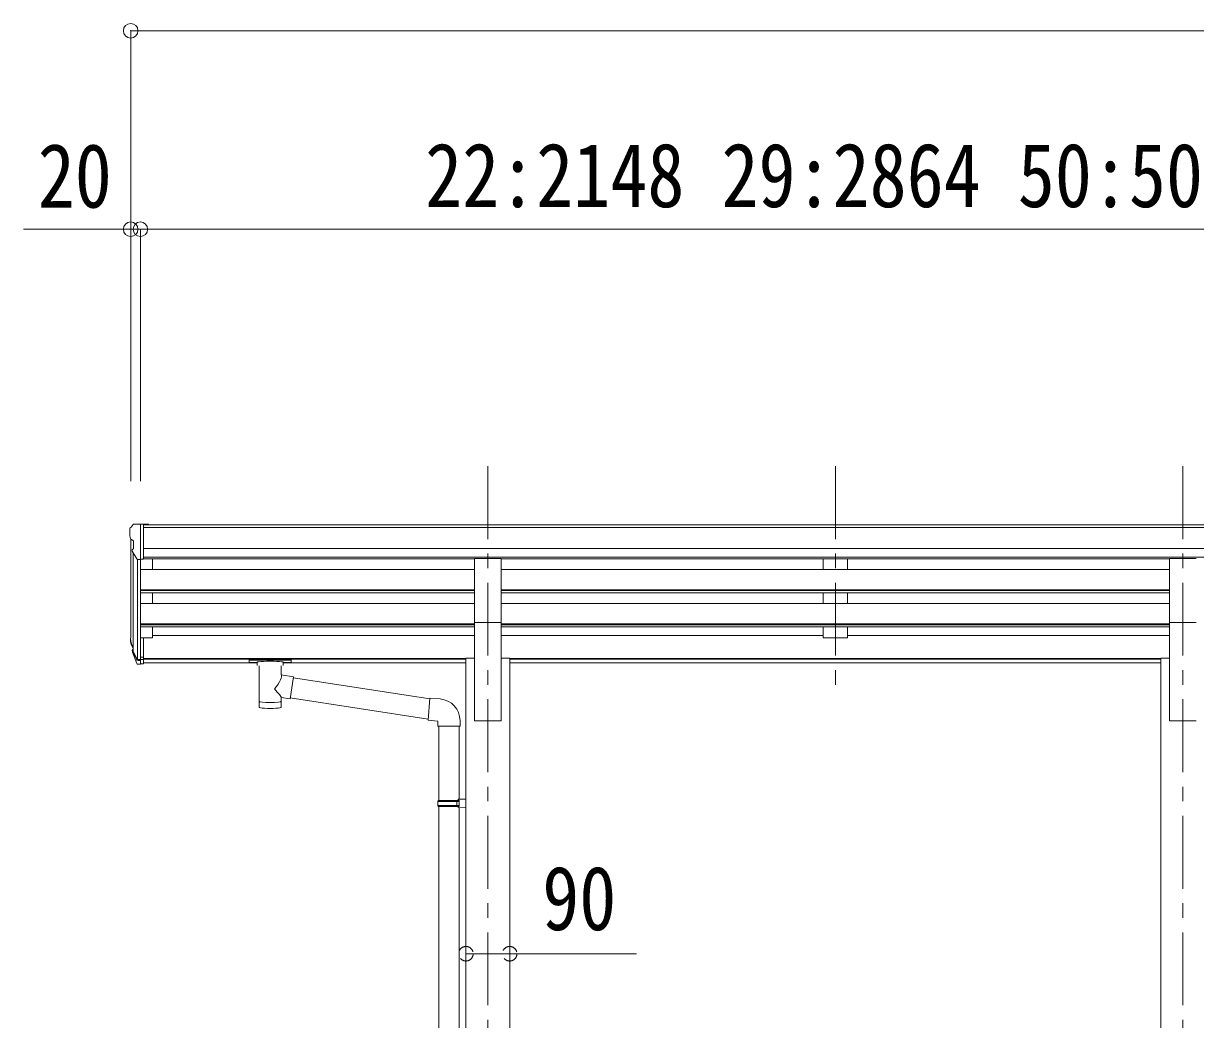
# Model space of a CAD drawing. Units: millimetres at full size, sheet at 1:30; details may follow other scales. Extents: x -20916 to 28483, y -5820 to 5820.
# Drawn here: x 12695 to 15111, y -222 to 1829 of the extents above; entities that cross this region are included whole.
import ezdxf
from ezdxf.enums import TextEntityAlignment as Align

# ---------------------------------------------------------------- set-up
doc = ezdxf.new("R2010")
doc.units = ezdxf.units.MM
doc.header["$LTSCALE"] = 30
doc.header["$PDMODE"] = 32
doc.header["$PDSIZE"] = 30
doc.linetypes.add('CHAIN1', pattern=[8, 5, -1, 1, -1])
doc.linetypes.add('DASHED1', pattern=[1.8, 1.2, -0.6])
for name, color, linetype, lineweight in [('0-1_本体', 5, 'CHAIN1', 9), ('0-3_ELV2', 4, 'Continuous', 9), ('0-5_DIM1', 4, 'DASHED1', 9), ('0-6_OTH_LINE', 6, 'Continuous', 9), ('0-9_OUTLINE', 7, 'Continuous', 9)]:
    doc.layers.add(name, color=color, linetype=linetype, lineweight=lineweight)
doc.styles.add('ＭＳ ゴシック', font='')
doc.styles.get('ＭＳ ゴシック').set_extended_font_data('MS Gothic')

msp = doc.modelspace()

# ---------------------------------------------------------------- linework, layer by layer
at = {"layer": '0-1_本体'}
for p, q in [((13652.33, 917.13), (13652.33, -2257.28)), ((14368.33, 917.13), (14368.33, 439.61)), ((15084.33, 917.13), (15084.33, -2257.28))]:
    msp.add_line(p, q, dxfattribs=at)
at = {"layer": '0-3_ELV2'}
for p, q in [((12921.24, 797.15), (12917.17, 791.35)), ((12924.33, 797.72), (12922, 797.58)), ((12924.33, 797.72), (12942.83, 797.72)), ((12936.33, 797.72), (12936.33, 564)), ((12942.83, 797.72), (12952.83, 797.63)), ((12942.83, 725.74), (12942.83, 797.72)), ((12952.83, 796.12), (12952.83, 797.63)), ((12914.33, 788.35), (12914.33, 787.72)), ((12942.83, 796.12), (15783.83, 796.12)), ((12942.83, 790.9), (15783.83, 790.9)), ((12916.33, 767.15), (12916.33, 564.36)), ((12916.86, 766.54), (12922.18, 763.47)), ((12922.33, 763.21), (12922.33, 746.93)), ((12928.71, 726.55), (12919.7, 742.14)), ((12921.3, 739.37), (12921.3, 537.65)), ((12930.33, 725.21), (12930.32, 519.22)), ((12936.33, 724.74), (12931.12, 725.06)), ((12942.83, 725.74), (12936.33, 725.74)), ((12942.83, 747.37), (15793.83, 747.37)), ((12942.83, 729.52), (15793.83, 729.52)), ((12942.83, 726.27), (13624.83, 726.27)), ((12961.33, 726.27), (12961.33, 704.21)), ((13624.83, 595.29), (13624.83, 727.09)), ((13679.83, 727.09), (13624.83, 727.09)), ((13679.83, 595.29), (13679.83, 727.09)), ((13679.83, 726.27), (15056.83, 726.27)), ((14343.33, 726.17), (14343.33, 704.31)), ((14393.33, 726.17), (14393.33, 704.31)), ((15056.83, 595.29), (15056.83, 727.09)), ((15111.83, 727.09), (15056.83, 727.09)), ((12936.33, 704.21), (13624.83, 704.21)), ((13679.83, 704.21), (15056.83, 704.21)), ((14343.33, 704.31), (14393.33, 704.31)), ((12936.33, 662.33), (13624.83, 662.33)), ((12936.33, 660.83), (13624.83, 660.83)), ((12936.33, 656.52), (13624.83, 656.52)), ((12961.33, 656.52), (12961.33, 634.1)), ((13679.83, 662.33), (15056.83, 662.33)), ((13679.83, 660.83), (15056.83, 660.83)), ((13679.83, 656.52), (15056.83, 656.52)), ((14343.33, 634.2), (14343.33, 656.52)), ((14393.33, 656.52), (14393.33, 634.2)), ((12936.33, 634.1), (13624.83, 634.1)), ((13679.83, 634.1), (15056.83, 634.1)), ((14343.33, 634.2), (14393.33, 634.2)), ((12936.33, 592.22), (13624.83, 592.22)), ((12936.33, 590.73), (13624.83, 590.73)), ((12936.33, 586.41), (13624.83, 586.41)), ((12961.33, 586.41), (12961.33, 563.37)), ((13624.83, 595.29), (13624.83, 392.72)), ((13679.83, 595.29), (13624.83, 595.29)), ((13679.83, 595.29), (13679.83, 392.72)), ((13679.83, 592.22), (15056.83, 592.22)), ((13679.83, 590.73), (15056.83, 590.73)), ((13679.83, 586.41), (15056.83, 586.41)), ((14343.33, 586.41), (14343.33, 563.37)), ((14393.33, 586.41), (14393.33, 563.37)), ((15056.83, 595.29), (15056.83, 392.72)), ((15111.83, 595.29), (15056.83, 595.29)), ((12936.33, 564), (12936.33, 509.23)), ((12942.83, 564), (12936.33, 564)), ((12942.83, 564), (12942.83, 509.97)), ((12961.33, 563.37), (12942.83, 563.37)), ((12961.33, 568.31), (13624.83, 568.31)), ((13679.83, 568.31), (14343.33, 568.31)), ((14343.33, 563.37), (14393.33, 563.37)), ((14393.33, 568.31), (15056.83, 568.31)), ((12917.43, 549.81), (12921.3, 541.86)), ((12918.03, 551.19), (12921.3, 544.12)), ((12919.74, 538.53), (12920.08, 534.13)), ((12920.08, 534.13), (12928.89, 510.58)), ((12920.69, 534.69), (12928.89, 518.52)), ((12929.9, 519.65), (12922.14, 535.05)), ((12936.33, 518.97), (12931.2, 518.97)), ((12936.33, 517.16), (12931.49, 517.16)), ((12936.33, 509.23), (12931.49, 509.23)), ((12942.83, 523.87), (12936.33, 523.87)), ((12942.83, 518.99), (12936.33, 518.99)), ((12942.83, 509.97), (12936.33, 509.97)), ((12942.83, 521.29), (13607.13, 521.29)), ((12942.83, 519.9), (13607.13, 519.9)), ((12942.83, 512.21), (13176.83, 512.21)), ((13230.83, 512.21), (13607.13, 512.21)), ((13607.13, 521.72), (13624.83, 521.72)), ((13607.13, 521.72), (13607.13, -1382.28)), ((13697.53, 521.72), (13679.83, 521.72)), ((13697.53, 521.72), (13697.53, -1382.28)), ((13697.53, 521.29), (15039.13, 521.29)), ((13697.53, 519.9), (15039.13, 519.9)), ((13697.53, 512.21), (15039.13, 512.21)), ((15039.13, 521.72), (15056.83, 521.72)), ((15039.13, 521.72), (15039.13, -1382.28)), ((13679.83, 392.72), (13624.83, 392.72)), ((15111.83, 392.72), (15056.83, 392.72))]:
    msp.add_line(p, q, dxfattribs=at)
for centre, radius, start, end in [((12922.06, 796.58), 1, 93.5, 145), ((12917.33, 788.35), 3, 93, 180), ((13116.33, 787.72), 202, 180, 184.94904), ((12921.24, 770.91), 6.18, 185.7035, 224.99897), ((12922.03, 763.21), 0.3, 0, 60), ((12922.3, 743.64), 3, 94.7167, 210), ((12922.03, 746.93), 0.3, 274.7167, 0), ((12931.3, 728.05), 3, 210, 266.5), ((12945.51, 558.93), 29.53, 186.50806, 197.98144), ((12946.92, 560.68), 30.41, 187.1552, 198.19734)]:
    msp.add_arc(centre, radius, start, end, dxfattribs=at)
for centre, major_axis, ratio, start_param, end_param in [((13004.98, 558.49), (-89.06, 1.43), 0.57596, 6.1962358, 6.3678173), ((13004.19, 565.17), (87.93, 4.42), 0.541684, 3.0659337, 3.2228513), ((12921.04, 538.53), (1.3, 0), 0.90356, 1.3700892, 3.347195), ((13006.96, 554.72), (-89.07, 0), 0.90356, 0.2056023, 0.2515348), ((13006.25, 558.59), (-88.05, 0), 0.90356, 0.2662965, 0.3003836), ((12931.49, 519.87), (-3, 0), 0.90356, 0.5235988, 1.5707963), ((12931.49, 511.94), (3, 0), 0.90356, 3.6651914, 4.712389), ((12931.2, 520.32), (-1.5, 0), 0.90356, 0.5235988, 1.5707963)]:
    msp.add_ellipse(centre, major_axis=major_axis, ratio=ratio, start_param=start_param, end_param=end_param, dxfattribs=at)
at = {"layer": '0-5_DIM1', "color": 6, "linetype": 'Continuous'}
msp.add_line((13958.47, -86.83), (13607.13, -86.83), dxfattribs=at)
at = {"layer": '0-5_DIM1', "color": 6}
for p in [(13607.13, -86.83), (13697.33, -86.83)]:
    msp.add_point(p, dxfattribs=at)
at = {"layer": '0-6_OTH_LINE'}
for p, q in [((12916.33, 1813.88), (18684.33, 1813.88)), ((12916.33, 1813.87), (12916.33, 886.54)), ((12916.33, 1405.05), (12695.38, 1405.05)), ((12916.33, 1405.05), (12916.33, 886.54)), ((12936.33, 1405.05), (12916.33, 1405.05)), ((12936.33, 1405.05), (12936.33, 886.54)), ((15800.33, 1405.05), (12936.33, 1405.05))]:
    msp.add_line(p, q, dxfattribs=at)
for p in [(12916.33, 1813.87), (12916.33, 1405.05), (12936.33, 1405.05)]:
    msp.add_point(p, dxfattribs=at)
at = {"layer": '0-9_OUTLINE'}
for p, q in [((13160.33, 519.12), (13160.33, 513.36)), ((13162.33, 519.79), (13245.33, 519.79)), ((13162.33, 517.61), (13245.33, 517.61)), ((13162.33, 512.7), (13176.83, 512.7)), ((13176.83, 507.06), (13176.83, 513.6)), ((13230.83, 507.06), (13230.83, 513.6)), ((13230.83, 512.7), (13245.33, 512.7)), ((13247.33, 519.12), (13247.33, 513.36)), ((13180.93, 506.14), (13180.91, 420.7)), ((13226.73, 487.39), (13226.73, 506.14)), ((13251.95, 483.48), (13226.73, 487.4)), ((13251.95, 483.48), (13244.93, 438.23)), ((13532.94, 437.83), (13251.64, 481.47)), ((13226.75, 420.7), (13226.73, 441.36)), ((13226.73, 441.05), (13244.93, 438.23)), ((13529.27, 395.9), (13245.2, 439.97)), ((13553.94, 437.87), (13533.11, 439.69)), ((13595.02, 382.12), (13595.02, 393.04)), ((13549.02, 382.12), (13595.02, 382.12)), ((13551.13, 382.12), (13551.13, 228.65)), ((13593.13, 382.12), (13593.13, 231.21)), ((13549.13, 226.65), (13550.13, 228.65)), ((13549.13, 226.65), (13593.13, 226.65)), ((13549.13, 226.65), (13549.13, 218.65)), ((13549.13, 218.65), (13593.13, 218.65)), ((13549.13, 218.65), (13550.13, 216.65)), ((13550.13, 228.65), (13593.13, 228.65)), ((13588.65, 226.65), (13588.22, 228.65)), ((13591.13, 231.15), (13607.13, 231.63)), ((13591.13, 229.15), (13591.13, 231.15)), ((13591.13, 229.15), (13593.13, 229.15)), ((13607.13, 231.63), (13607.13, 213.68)), ((13550.13, 216.65), (13593.13, 216.65)), ((13551.13, 216.65), (13551.13, -569.53)), ((13591.13, 214.15), (13591.13, 216.15)), ((13591.13, 214.15), (13607.13, 213.68)), ((13593.13, 214.1), (13593.13, -566.97))]:
    msp.add_line(p, q, dxfattribs=at)
for points in [[(13160.33, 519.12), (13160.37, 519.32), (13160.45, 519.45), (13160.55, 519.55), (13160.65, 519.61), (13160.77, 519.65), (13161.06, 519.72), (13161.56, 519.76), (13162.1, 519.78), (13162.33, 519.79)], [(13160.33, 513.36), (13160.37, 513.17), (13160.45, 513.03), (13160.55, 512.94), (13160.65, 512.88), (13160.77, 512.83), (13161.06, 512.77), (13161.56, 512.72), (13162.1, 512.7), (13162.33, 512.7)], [(13245.33, 519.79), (13245.68, 519.78), (13246.21, 519.76), (13246.66, 519.71), (13246.97, 519.63), (13247.14, 519.53), (13247.26, 519.39), (13247.32, 519.21), (13247.33, 519.12)], [(13245.33, 512.7), (13245.68, 512.7), (13246.21, 512.73), (13246.66, 512.78), (13246.97, 512.86), (13247.14, 512.96), (13247.26, 513.1), (13247.32, 513.27), (13247.33, 513.36)], [(13533.11, 439.69), (13529.1, 393.87), (13549.02, 392.12), (13549.02, 382.12)], [(13588.65, 226.65), (13588.65, 218.65), (13588.22, 216.65)], [(13591.13, 216.15), (13593.13, 216.15), (13593.13, 229.15)]]:
    msp.add_lwpolyline(points, dxfattribs=at)
msp.add_arc((13550.02, 393.04), 45, 0, 85, dxfattribs=at)
for centre, major_axis, ratio, start_param, end_param in [((13162.33, 517.39), (2, 0), 0.109601, 1.5707963, 3.1415927), ((13203.83, 513.6), (27, 0), 0.070066, 6.2831853, 9.424778), ((13214.83, 509.62), (16, 0), 0.361356, 6.2636979, 6.2831853), ((13245.33, 517.39), (2, 0), 0.109601, 0, 1.5707963), ((13203.83, 460.85), (-22.81, -26.62), 0.234429, 1.6855472, 3.1268519), ((13206.38, 463.5), (20.32, -22.25), 0.045535, 0.0389954, 1.3075346), ((13203.83, 420.7), (22.92, 0), 0.101955, 3.1415499, 6.2833984), ((13203.83, 433.14), (22.91, 0), 0.122865, 3.1415927, 6.2831853)]:
    msp.add_ellipse(centre, major_axis=major_axis, ratio=ratio, start_param=start_param, end_param=end_param, dxfattribs=at)

# ---------------------------------------------------------------- texts
at = {"layer": '0-3_ELV2', "color": 7, "style": 'ＭＳ ゴシック', "width": 0.85}
msp.add_text('22:2148 29:2864 50:5012', height=132, dxfattribs=at).set_placement((13523.04, 1411.05), align=Align.BOTTOM_LEFT)
at = {"layer": '0-5_DIM1', "color": 7, "style": 'ＭＳ ゴシック', "width": 0.85}
msp.add_text('90', height=132, dxfattribs=at).set_placement((13764.32, -77.85), align=Align.BOTTOM_LEFT)
at = {"layer": '0-6_OTH_LINE', "color": 7, "style": 'ＭＳ ゴシック', "width": 0.85}
msp.add_text('20', height=132, dxfattribs=at).set_placement((12724.85, 1410.03), align=Align.BOTTOM_LEFT)

doc.saveas('drawing.dxf')
